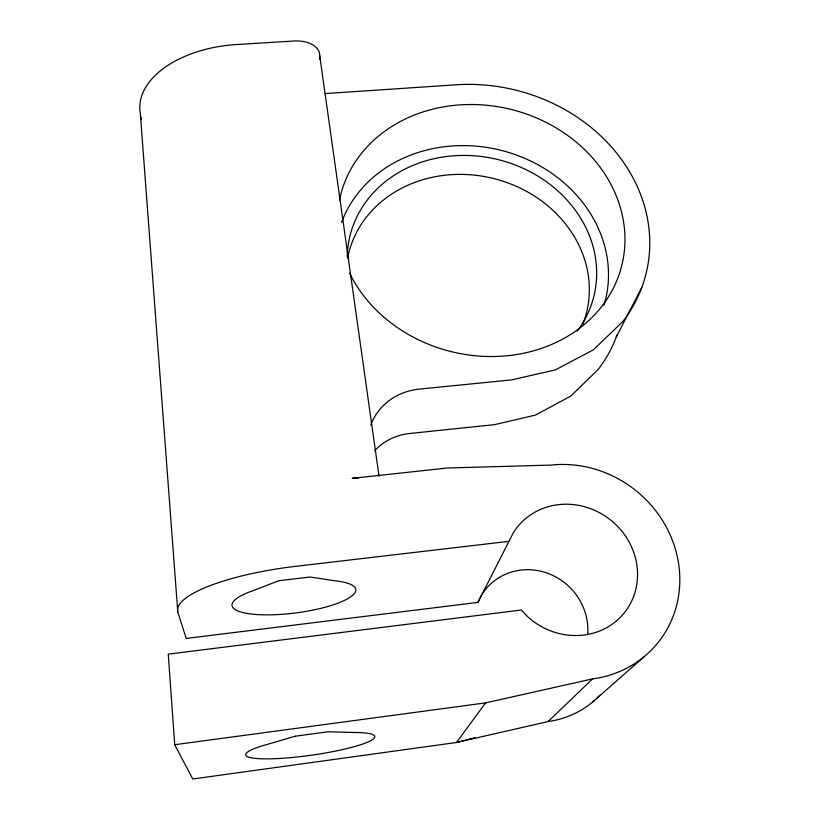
<?xml version="1.0" encoding="UTF-8"?>
<svg xmlns="http://www.w3.org/2000/svg" width="820" height="820" viewBox="0 0 820 820"><rect width="100%" height="100%" fill="white"/><g stroke="black" fill="none" stroke-linecap="round" stroke-linejoin="round"><path stroke-width="1.23" d="M319.615 59.532L319.728 55.698A25.768 15.969 -6 0 0 294.165 41L236.303 44.557A99.148 58.281 -4.1 0 0 140.312 113.416L177.807 612.171L186.232 638.431L477.896 602.393L513.217 532.969A68.531 63.734 38.9 0 1 607.487 517.666A68.531 63.734 38.9 0 1 624.522 612.53A68.531 63.734 38.9 0 1 528.367 617.378L521.305 610.008L168.254 654.134L174.721 744.714L192.761 779L456.504 742.489L548.078 721.538A96.278 91.204 45.3 0 0 594.52 700.413M477.896 602.393L481.514 595.084A58.732 55.627 45.2 0 1 548.201 573.467A58.732 55.627 45.2 0 1 587.684 634.926M616.22 337.071L641.865 287.277M358.781 477.865A29.735 9.522 -7.8 0 0 352.118 478.337L447.361 467.994L550.917 465.094A112.35 104.509 39 0 1 677.822 559.096A112.35 104.509 39 0 1 592.645 678.868L485.573 702.883L456.504 742.489L474.964 737.662M548.078 721.538L592.645 678.868M592.634 702.033L644.387 656.451M174.721 744.714L485.573 702.883M509.087 541.323L294.534 566.487A116.348 29.059 -7.4 0 0 177.807 612.171M324.915 93.603L455.971 84.798A170.416 146.739 14.1 0 1 622.831 161.325A170.416 146.739 14.1 0 1 622.8 321.532L593.321 349.863L555.294 369.922L511.403 379.926L419.194 389.121A60.454 56.231 14.9 0 0 370.722 425.139M140.968 117.127L141.409 119.597M319.728 55.698L379.014 476.184M339.439 200.152A144.925 124.742 14 0 1 550.046 124.455A144.925 124.742 14 0 1 578.479 329.076A144.925 124.742 14 0 1 349.586 273.193M341.571 222.415A137.719 120.161 14.1 0 1 510.06 152.889A137.719 120.161 14.1 0 1 604.002 305.214M347.239 256.803A125.624 109.583 14.1 0 1 507.908 162.401A125.624 109.583 14.1 0 1 577.208 331.26M347.598 258.095A122.58 107.594 14.1 0 1 497.412 179.529A122.58 107.594 14.1 0 1 582.918 323.972M617.07 334.724A158.004 138.764 14.1 0 1 598.241 369.41L570.699 396.152L535.347 415.115L494.675 424.627L409.405 433.534A55.729 52.572 15.2 0 0 374.73 450.692M599.912 695.227A96.278 91.204 45.3 0 1 596.365 698.732M278.728 580.745L253.124 590.646A62.392 15.549 -7.4 0 0 248.983 613.719A62.392 15.549 -7.4 0 0 338.26 603.059A62.392 15.549 -7.4 0 0 335.308 580.837L310.103 577.024L278.728 580.745M295.261 736.216L268.212 744.14A65.19 9.604 -8.1 0 0 262.902 758.828A65.19 9.604 -8.1 0 0 355.941 746.19A65.19 9.604 -8.1 0 0 354.014 732.485L328.041 731.778L295.261 736.216"/></g></svg>
